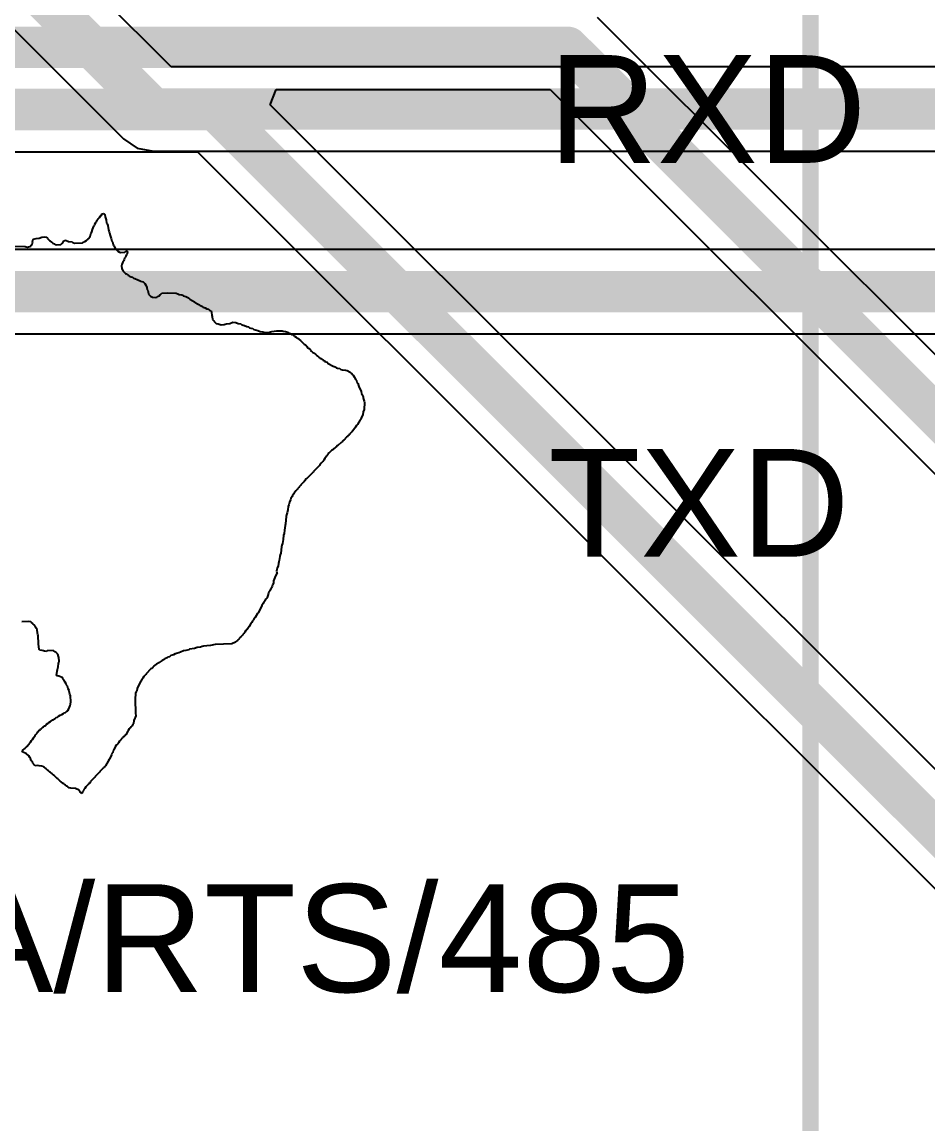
# Model space of a CAD drawing. Header units: inches. Extents: x 1.04 to 3.32, y 2.74 to 3.44.
# Drawn here: x 2.8066 to 3.025, y 2.9957 to 3.2615 of the extents above; entities that cross this region are included whole.
import ezdxf

# ---------------------------------------------------------------- set-up
doc = ezdxf.new("R2010")
doc.units = ezdxf.units.IN
doc.header["$MEASUREMENT"] = 0
for name, color, linetype in [('Bottom Layer', 5, 'Continuous'), ('Mechanical 15', 56, 'Continuous'), ('Top Layer', 1, 'Continuous'), ('Top Overlay', 2, 'Continuous')]:
    doc.layers.add(name, color=color, linetype=linetype)
doc.styles.add('Arial', font='', dxfattribs={"height": 0.2})
doc.styles.get('Arial').set_extended_font_data('Arial')

# ---------------------------------------------------------------- blocks, each defined once
blk = doc.blocks.new('1725698_27')
at = {"layer": 'Mechanical 15'}
blk.add_lwpolyline([(-0.09843, 0.16142, 0.00394, 0.00394, 0), (0.59843, 0.16142, 0.00394, 0.00394, 0)], format="xyseb", dxfattribs=at)

msp = doc.modelspace()

# ---------------------------------------------------------------- linework, layer by layer
at = {"layer": 'Bottom Layer'}
for p, q in [((2.68407, 3.38036), (2.83108, 3.23334)), ((2.84251, 3.25075), (2.81042, 3.28284)), ((3.10571, 3.25075), (2.84251, 3.25075)), ((2.83108, 3.23334), (2.83439, 3.23113)), ((2.83439, 3.23113), (2.83829, 3.23036)), ((2.83829, 3.23036), (3.10571, 3.23036)), ((3.10217, 3.20669), (2.6389, 3.20669)), ((2.63456, 3.18629), (3.09795, 3.18629))]:
    msp.add_line(p, q, dxfattribs=at)
for points in [[(2.68829, 3.39055, 0.01, 0.01, 0), (2.83829, 3.24055, 0.01, 0.01, 0)], [(2.83829, 3.24055, 0.01, 0.01, 0), (3.15811, 3.24055, 0.01, 0.01, 0)], [(2.60353, 3.19649, 0.01, 0.01, 0), (3.10217, 3.19649, 0.01, 0.01, 0)]]:
    msp.add_lwpolyline(points, format="xyseb", dxfattribs=at)
msp.add_lwpolyline([(2.83579, 3.24055, 0.005, 0.005, 1), (2.84079, 3.24055, 0.005, 0.005, 1)], format="xyseb", close=True, dxfattribs=at)
msp.add_lwpolyline([(2.83579, 3.24055, 0.005, 0.005, 1), (2.84079, 3.24055, 0.005, 0.005, 1)], format="xyseb", close=True, dxfattribs=at)
at = {"layer": 'Top Layer'}
for p, q in [((3.12537, 3.08259), (2.94533, 3.26264)), ((2.86638, 3.24159), (2.86788, 3.24523)), ((2.86788, 3.24523), (2.9339, 3.24523)), ((2.9339, 3.24523), (3.11184, 3.06729)), ((3.12537, 2.98259), (2.86638, 3.24159)), ((2.67345, 3.23023), (2.8489, 3.23023)), ((2.8489, 3.23023), (3.11184, 2.96729))]:
    msp.add_line(p, q, dxfattribs=at)
for points in [[(2.67957, 3.25543, 0.01, 0.01, 0), (2.93812, 3.25543, 0.01, 0.01, 0)], [(2.93812, 3.25543, 0.01, 0.01, 0), (3.153, 3.04055, 0.01, 0.01, 0)], [(2.62324, 3.24043, 0.01, 0.01, 0), (2.85312, 3.24043, 0.01, 0.01, 0)], [(2.85312, 3.24043, 0.01, 0.01, 0), (3.153, 2.94055, 0.01, 0.01, 0)]]:
    msp.add_lwpolyline(points, format="xyseb", dxfattribs=at)
for points in [[(2.93562, 3.25543, 0.005, 0.005, 1), (2.94062, 3.25543, 0.005, 0.005, 1)], [(2.93562, 3.25543, 0.005, 0.005, 1), (2.94062, 3.25543, 0.005, 0.005, 1)], [(2.85062, 3.24043, 0.005, 0.005, 1), (2.85562, 3.24043, 0.005, 0.005, 1)], [(2.85062, 3.24043, 0.005, 0.005, 1), (2.85562, 3.24043, 0.005, 0.005, 1)]]:
    msp.add_lwpolyline(points, format="xyseb", close=True, dxfattribs=at)
at = {"layer": 'Top Overlay'}
for p, q in [((2.82458, 3.21337), (2.82474, 3.21377)), ((2.82474, 3.21377), (2.82499, 3.21401)), ((2.82499, 3.21401), (2.82507, 3.21417)), ((2.82507, 3.21417), (2.82531, 3.21441)), ((2.82531, 3.21441), (2.82551, 3.21477)), ((2.82551, 3.21477), (2.82567, 3.21485)), ((2.82567, 3.21485), (2.82591, 3.21526)), ((2.82591, 3.21526), (2.82623, 3.21534)), ((2.82623, 3.21534), (2.8264, 3.21526)), ((2.8264, 3.21526), (2.82652, 3.21514)), ((2.82652, 3.21514), (2.8266, 3.21457)), ((2.8266, 3.21457), (2.82692, 3.21385)), ((2.82692, 3.21385), (2.827, 3.21304)), ((2.82329, 3.21055), (2.82346, 3.21095)), ((2.82346, 3.21095), (2.82358, 3.21147)), ((2.82358, 3.21147), (2.82378, 3.21192)), ((2.82378, 3.21192), (2.82394, 3.21232)), ((2.82394, 3.21232), (2.8241, 3.21248)), ((2.8241, 3.21248), (2.82418, 3.2128)), ((2.82418, 3.2128), (2.82442, 3.2132)), ((2.82442, 3.2132), (2.82458, 3.21337)), ((2.827, 3.21304), (2.82716, 3.21288)), ((2.82716, 3.21288), (2.82732, 3.21248)), ((2.82732, 3.21248), (2.82744, 3.21139)), ((2.82744, 3.21139), (2.82764, 3.21095)), ((2.82764, 3.21095), (2.82772, 3.21063)), ((2.80908, 3.20785), (2.80916, 3.20817)), ((2.80912, 3.20853), (2.8092, 3.20886)), ((2.8092, 3.20829), (2.80912, 3.20853)), ((2.80916, 3.20817), (2.8092, 3.20829)), ((2.8092, 3.20886), (2.80932, 3.20914)), ((2.80932, 3.20914), (2.80997, 3.2093)), ((2.80997, 3.2093), (2.81077, 3.20938)), ((2.81077, 3.20938), (2.81134, 3.20962)), ((2.81134, 3.20962), (2.8119, 3.2097)), ((2.8119, 3.2097), (2.81254, 3.20962)), ((2.81254, 3.20962), (2.81267, 3.2095)), ((2.81267, 3.2095), (2.81275, 3.20934)), ((2.81275, 3.20934), (2.81315, 3.20894)), ((2.81315, 3.20894), (2.81319, 3.20882)), ((2.81319, 3.20882), (2.81335, 3.20873)), ((2.81335, 3.20873), (2.81351, 3.20857)), ((2.81351, 3.20857), (2.81367, 3.20849)), ((2.81367, 3.20849), (2.81399, 3.20817)), ((2.81399, 3.20817), (2.8144, 3.20801)), ((2.81593, 3.20785), (2.81625, 3.20817)), ((2.81625, 3.20817), (2.81641, 3.20825)), ((2.81641, 3.20825), (2.81665, 3.20873)), ((2.81665, 3.20873), (2.81705, 3.2089)), ((2.81705, 3.2089), (2.81778, 3.20857)), ((2.81778, 3.20857), (2.81866, 3.20849)), ((2.81866, 3.20849), (2.81883, 3.20833)), ((2.81883, 3.20833), (2.81923, 3.20817)), ((2.81923, 3.20817), (2.82116, 3.20825)), ((2.82116, 3.20825), (2.82132, 3.20841)), ((2.82132, 3.20841), (2.82172, 3.20857)), ((2.82172, 3.20857), (2.82213, 3.20882)), ((2.82213, 3.20882), (2.82257, 3.20918)), ((2.82257, 3.20918), (2.82265, 3.20934)), ((2.82265, 3.20934), (2.82301, 3.20978)), ((2.82301, 3.20978), (2.82317, 3.21043)), ((2.82317, 3.21043), (2.82329, 3.21055)), ((2.82772, 3.21063), (2.82784, 3.21002)), ((2.82784, 3.21002), (2.82805, 3.20934)), ((2.82805, 3.20934), (2.82821, 3.20869)), ((2.82821, 3.20869), (2.82837, 3.20853)), ((2.82837, 3.20853), (2.82853, 3.20789)), ((2.80433, 3.20745), (2.80739, 3.20737)), ((2.80739, 3.20737), (2.80763, 3.20729)), ((2.80763, 3.20729), (2.80795, 3.2072)), ((2.80795, 3.2072), (2.80872, 3.20749)), ((2.80872, 3.20749), (2.8088, 3.20765)), ((2.8088, 3.20765), (2.80892, 3.20777)), ((2.80892, 3.20777), (2.80908, 3.20785)), ((2.8144, 3.20801), (2.81456, 3.20785)), ((2.81456, 3.20785), (2.81488, 3.20777)), ((2.81488, 3.20777), (2.81593, 3.20785)), ((2.82853, 3.20789), (2.82861, 3.20765)), ((2.82861, 3.20765), (2.82877, 3.20749)), ((2.82877, 3.20749), (2.82909, 3.20692)), ((2.82909, 3.20692), (2.82945, 3.20648)), ((2.82945, 3.20648), (2.8297, 3.20624)), ((2.8297, 3.20624), (2.8301, 3.206)), ((2.8301, 3.206), (2.83034, 3.20592)), ((2.83034, 3.20592), (2.83139, 3.206)), ((2.83139, 3.206), (2.83163, 3.20624)), ((2.83175, 3.20547), (2.83159, 3.20507)), ((2.83163, 3.20624), (2.83183, 3.20628)), ((2.83191, 3.20563), (2.83175, 3.20547)), ((2.83183, 3.20628), (2.83199, 3.2062)), ((2.83199, 3.2062), (2.83191, 3.20563)), ((2.83062, 3.20306), (2.83054, 3.20274)), ((2.83094, 3.20386), (2.83062, 3.20306)), ((2.83111, 3.20402), (2.83094, 3.20386)), ((2.83119, 3.20427), (2.83111, 3.20402)), ((2.83127, 3.20459), (2.83119, 3.20427)), ((2.83139, 3.20463), (2.83127, 3.20459)), ((2.83151, 3.20475), (2.83139, 3.20463)), ((2.83159, 3.20507), (2.83151, 3.20475)), ((2.83054, 3.20274), (2.83062, 3.20201)), ((2.83062, 3.20201), (2.83094, 3.20145)), ((2.83094, 3.20145), (2.83155, 3.20084)), ((2.83155, 3.20084), (2.83171, 3.20076)), ((2.83171, 3.20076), (2.83219, 3.20044)), ((2.83219, 3.20044), (2.83235, 3.20036)), ((2.83235, 3.20036), (2.83251, 3.2002)), ((2.83251, 3.2002), (2.83292, 3.20004)), ((2.83292, 3.20004), (2.83324, 3.19996)), ((2.83324, 3.19996), (2.83348, 3.19972)), ((2.83348, 3.19972), (2.8338, 3.19964)), ((2.8338, 3.19964), (2.83453, 3.19931)), ((2.83453, 3.19931), (2.83505, 3.19911)), ((2.83505, 3.19911), (2.83517, 3.19899)), ((2.83517, 3.19899), (2.83582, 3.19883)), ((2.83582, 3.19883), (2.83618, 3.19847)), ((2.83618, 3.19847), (2.83642, 3.19807)), ((2.83642, 3.19807), (2.83666, 3.1975)), ((2.83666, 3.1975), (2.83674, 3.19694)), ((2.83674, 3.19694), (2.8369, 3.19678)), ((2.8369, 3.19678), (2.83698, 3.19645)), ((2.83698, 3.19645), (2.83706, 3.19589)), ((2.83706, 3.19589), (2.83735, 3.19569)), ((2.83735, 3.19569), (2.83755, 3.19541)), ((2.83755, 3.19541), (2.83807, 3.19513)), ((2.83807, 3.19513), (2.83884, 3.19509)), ((2.83884, 3.19509), (2.83916, 3.19517)), ((2.83916, 3.19517), (2.83928, 3.19529)), ((2.83928, 3.19529), (2.83968, 3.19553)), ((2.83968, 3.19553), (2.83984, 3.19577)), ((2.83984, 3.19577), (2.84, 3.19585)), ((2.84, 3.19585), (2.84033, 3.19617)), ((2.84033, 3.19617), (2.84173, 3.19621)), ((2.84173, 3.19621), (2.84375, 3.19613)), ((2.84375, 3.19613), (2.84415, 3.19597)), ((2.84415, 3.19597), (2.84451, 3.19585)), ((2.84451, 3.19585), (2.84508, 3.19577)), ((2.84508, 3.19577), (2.8454, 3.19569)), ((2.8454, 3.19569), (2.84556, 3.19553)), ((2.84556, 3.19553), (2.84608, 3.19533)), ((2.84608, 3.19533), (2.84669, 3.19497)), ((2.84669, 3.19497), (2.84685, 3.19488)), ((2.84685, 3.19488), (2.84701, 3.19472)), ((2.84701, 3.19472), (2.84814, 3.19408)), ((2.84814, 3.19408), (2.8483, 3.19392)), ((2.8483, 3.19392), (2.84886, 3.1936)), ((2.84886, 3.1936), (2.84938, 3.19331)), ((2.84938, 3.19331), (2.84947, 3.19315)), ((2.84947, 3.19315), (2.84979, 3.19307)), ((2.84979, 3.19307), (2.85007, 3.19295)), ((2.85007, 3.19295), (2.85023, 3.19279)), ((2.85023, 3.19279), (2.85075, 3.19259)), ((2.85075, 3.19259), (2.85112, 3.19239)), ((2.85112, 3.19239), (2.85156, 3.19227)), ((2.85156, 3.19227), (2.85176, 3.19207)), ((2.85176, 3.19207), (2.8522, 3.19186)), ((2.8522, 3.19186), (2.85228, 3.19154)), ((2.85228, 3.19154), (2.85236, 3.19074)), ((2.85236, 3.19074), (2.85244, 3.1905)), ((2.85244, 3.1905), (2.85253, 3.18977)), ((2.85253, 3.18977), (2.85285, 3.18945)), ((2.85285, 3.18945), (2.85293, 3.18929)), ((2.85293, 3.18929), (2.85337, 3.18885)), ((2.85337, 3.18885), (2.85389, 3.18872)), ((2.85389, 3.18872), (2.85458, 3.18852)), ((2.85458, 3.18852), (2.8553, 3.1886)), ((2.8553, 3.1886), (2.85554, 3.18868)), ((2.85554, 3.18868), (2.85587, 3.18876)), ((2.85587, 3.18876), (2.85667, 3.18885)), ((2.85667, 3.18885), (2.8574, 3.18917)), ((2.8574, 3.18917), (2.85812, 3.18909)), ((2.85812, 3.18909), (2.85869, 3.18885)), ((2.85869, 3.18885), (2.85933, 3.18876)), ((2.85933, 3.18876), (2.85949, 3.1886)), ((2.85949, 3.1886), (2.85989, 3.18844)), ((2.85989, 3.18844), (2.86022, 3.18836)), ((2.86022, 3.18836), (2.86078, 3.18812)), ((2.86078, 3.18812), (2.86122, 3.188)), ((2.86122, 3.188), (2.86142, 3.1878)), ((2.86142, 3.1878), (2.86175, 3.18772)), ((2.86175, 3.18772), (2.86223, 3.18764)), ((2.86223, 3.18764), (2.86247, 3.1874)), ((2.86247, 3.1874), (2.86344, 3.18715)), ((2.86344, 3.18715), (2.864, 3.18691)), ((2.864, 3.18691), (2.86464, 3.18683)), ((2.8665, 3.18683), (2.86682, 3.18691)), ((2.86682, 3.18691), (2.86791, 3.18703)), ((2.86791, 3.18703), (2.86931, 3.18707)), ((2.86931, 3.18707), (2.86956, 3.18699)), ((2.86956, 3.18699), (2.87012, 3.18691)), ((2.87012, 3.18691), (2.87064, 3.18671)), ((2.86464, 3.18683), (2.86489, 3.18675)), ((2.86489, 3.18675), (2.86521, 3.18667)), ((2.86521, 3.18667), (2.86625, 3.18675)), ((2.86625, 3.18675), (2.8665, 3.18683)), ((2.87064, 3.18671), (2.87076, 3.18659)), ((2.87076, 3.18659), (2.87125, 3.18651)), ((2.87125, 3.18651), (2.87157, 3.18619)), ((2.87157, 3.18619), (2.87201, 3.18607)), ((2.87201, 3.18607), (2.87229, 3.18579)), ((2.87229, 3.18579), (2.8727, 3.18554)), ((2.8727, 3.18554), (2.87286, 3.18538)), ((2.87286, 3.18538), (2.87302, 3.1853)), ((2.87302, 3.1853), (2.87374, 3.18474)), ((2.87374, 3.18474), (2.87463, 3.18385)), ((2.87463, 3.18385), (2.87479, 3.18377)), ((2.87479, 3.18377), (2.87491, 3.18365)), ((2.87491, 3.18365), (2.87499, 3.18349)), ((2.87499, 3.18349), (2.87511, 3.18337)), ((2.87511, 3.18337), (2.87523, 3.18333)), ((2.87523, 3.18333), (2.87531, 3.18317)), ((2.87531, 3.18317), (2.87551, 3.18297)), ((2.87551, 3.18297), (2.87568, 3.18289)), ((2.87568, 3.18289), (2.87612, 3.18244)), ((2.87612, 3.18244), (2.87616, 3.18232)), ((2.87616, 3.18232), (2.87632, 3.18224)), ((2.87632, 3.18224), (2.87672, 3.18184)), ((2.87672, 3.18184), (2.87688, 3.18176)), ((2.87688, 3.18176), (2.87733, 3.1814)), ((2.87733, 3.1814), (2.87769, 3.18112)), ((2.87769, 3.18112), (2.87785, 3.18103)), ((2.87785, 3.18103), (2.87817, 3.18071)), ((2.87817, 3.18071), (2.87833, 3.18063)), ((2.87833, 3.18063), (2.87849, 3.18047)), ((2.87849, 3.18047), (2.87866, 3.18039)), ((2.87866, 3.18039), (2.87922, 3.17999)), ((2.87922, 3.17999), (2.87938, 3.17991)), ((2.87938, 3.17991), (2.87958, 3.17979)), ((2.87958, 3.17979), (2.87962, 3.17967)), ((2.87962, 3.17967), (2.88015, 3.17946)), ((2.88015, 3.17946), (2.88043, 3.17918)), ((2.88043, 3.17918), (2.88163, 3.17854)), ((2.88163, 3.17854), (2.88204, 3.17838)), ((2.88204, 3.17838), (2.8822, 3.1783)), ((2.8822, 3.1783), (2.88236, 3.17814)), ((2.88236, 3.17814), (2.88268, 3.17806)), ((2.88268, 3.17806), (2.8832, 3.17793)), ((2.8832, 3.17793), (2.88341, 3.17773)), ((2.88341, 3.17773), (2.88373, 3.17765)), ((2.88373, 3.17765), (2.88453, 3.17757)), ((2.88453, 3.17757), (2.88494, 3.17749)), ((2.88494, 3.17749), (2.88566, 3.17709)), ((2.88566, 3.17709), (2.8859, 3.17685)), ((2.8859, 3.17685), (2.88606, 3.17677)), ((2.88606, 3.17677), (2.88626, 3.17648)), ((2.88626, 3.17648), (2.88643, 3.17632)), ((2.88643, 3.17632), (2.88667, 3.17592)), ((2.88667, 3.17592), (2.88707, 3.1752)), ((2.88707, 3.1752), (2.88723, 3.17504)), ((2.88723, 3.17504), (2.88731, 3.17455)), ((2.88731, 3.17455), (2.88743, 3.17443)), ((2.88743, 3.17443), (2.88755, 3.17439)), ((2.88755, 3.17439), (2.88771, 3.17383)), ((2.88771, 3.17383), (2.88779, 3.17359)), ((2.88779, 3.17359), (2.88836, 3.17238)), ((2.88836, 3.17238), (2.88844, 3.1719)), ((2.88844, 3.1719), (2.88876, 3.17141)), ((2.88876, 3.17141), (2.88888, 3.17057)), ((2.88888, 3.17057), (2.88908, 3.17012)), ((2.88908, 3.17012), (2.88916, 3.1698)), ((2.88916, 3.1698), (2.88908, 3.16811)), ((2.88812, 3.16561), (2.88747, 3.16449)), ((2.88824, 3.16573), (2.88812, 3.16561)), ((2.88844, 3.16626), (2.88824, 3.16573)), ((2.88872, 3.16678), (2.88844, 3.16626)), ((2.88884, 3.16755), (2.88872, 3.16678)), ((2.88908, 3.16811), (2.88884, 3.16755)), ((2.88699, 3.16384), (2.88631, 3.16292)), ((2.88723, 3.16425), (2.88699, 3.16384)), ((2.88747, 3.16449), (2.88723, 3.16425)), ((2.88377, 3.1603), (2.88349, 3.1601)), ((2.88385, 3.16046), (2.88377, 3.1603)), ((2.88397, 3.1605), (2.88385, 3.16046)), ((2.88409, 3.16062), (2.88397, 3.1605)), ((2.88417, 3.16078), (2.88409, 3.16062)), ((2.88441, 3.16094), (2.88417, 3.16078)), ((2.88449, 3.1611), (2.88441, 3.16094)), ((2.88478, 3.16139), (2.88449, 3.1611)), ((2.88494, 3.16147), (2.88478, 3.16139)), ((2.88502, 3.16163), (2.88494, 3.16147)), ((2.88518, 3.16171), (2.88502, 3.16163)), ((2.8853, 3.16183), (2.88518, 3.16171)), ((2.88538, 3.16199), (2.8853, 3.16183)), ((2.88554, 3.16207), (2.88538, 3.16199)), ((2.88562, 3.16223), (2.88554, 3.16207)), ((2.8861, 3.16272), (2.88562, 3.16223)), ((2.88618, 3.16288), (2.8861, 3.16272)), ((2.88631, 3.16292), (2.88618, 3.16288)), ((2.88123, 3.15817), (2.88059, 3.15752)), ((2.88151, 3.15837), (2.88123, 3.15817)), ((2.88159, 3.15853), (2.88151, 3.15837)), ((2.88188, 3.15865), (2.88159, 3.15853)), ((2.8822, 3.15897), (2.88188, 3.15865)), ((2.88236, 3.15905), (2.8822, 3.15897)), ((2.8826, 3.15929), (2.88236, 3.15905)), ((2.88276, 3.15937), (2.8826, 3.15929)), ((2.88349, 3.1601), (2.88276, 3.15937)), ((2.87874, 3.15511), (2.87837, 3.15474)), ((2.8791, 3.15555), (2.87874, 3.15511)), ((2.87918, 3.15571), (2.8791, 3.15555)), ((2.87934, 3.15587), (2.87918, 3.15571)), ((2.87958, 3.15627), (2.87934, 3.15587)), ((2.87998, 3.15684), (2.87958, 3.15627)), ((2.88006, 3.157), (2.87998, 3.15684)), ((2.88023, 3.15716), (2.88006, 3.157)), ((2.88031, 3.15732), (2.88023, 3.15716)), ((2.88043, 3.15744), (2.88031, 3.15732)), ((2.88059, 3.15752), (2.88043, 3.15744)), ((2.87676, 3.15297), (2.87523, 3.15144)), ((2.87684, 3.15313), (2.87676, 3.15297)), ((2.87829, 3.15458), (2.87684, 3.15313)), ((2.87837, 3.15474), (2.87829, 3.15458)), ((2.8737, 3.14975), (2.87338, 3.14943)), ((2.87378, 3.14991), (2.8737, 3.14975)), ((2.87451, 3.15064), (2.87378, 3.14991)), ((2.87459, 3.1508), (2.87451, 3.15064)), ((2.87475, 3.15088), (2.87459, 3.1508)), ((2.87483, 3.15104), (2.87475, 3.15088)), ((2.87503, 3.15124), (2.87483, 3.15104)), ((2.87519, 3.15132), (2.87503, 3.15124)), ((2.87523, 3.15144), (2.87519, 3.15132)), ((2.87169, 3.14709), (2.87137, 3.14661)), ((2.87177, 3.14734), (2.87169, 3.14709)), ((2.87205, 3.14762), (2.87177, 3.14734)), ((2.87229, 3.1481), (2.87205, 3.14762)), ((2.87245, 3.14818), (2.87229, 3.1481)), ((2.87258, 3.14846), (2.87245, 3.14818)), ((2.8729, 3.14878), (2.87258, 3.14846)), ((2.87298, 3.14895), (2.8729, 3.14878)), ((2.8733, 3.14927), (2.87298, 3.14895)), ((2.87338, 3.14943), (2.8733, 3.14927)), ((2.87072, 3.14468), (2.87064, 3.14387)), ((2.87088, 3.14508), (2.87072, 3.14468)), ((2.87105, 3.14572), (2.87088, 3.14508)), ((2.87129, 3.14629), (2.87105, 3.14572)), ((2.87137, 3.14661), (2.87129, 3.14629)), ((2.87028, 3.1423), (2.87012, 3.14053)), ((2.87036, 3.1427), (2.87028, 3.1423)), ((2.87052, 3.14311), (2.87036, 3.1427)), ((2.87064, 3.14387), (2.87052, 3.14311)), ((2.87, 3.14009), (2.86984, 3.13896)), ((2.87012, 3.14053), (2.87, 3.14009)), ((2.86952, 3.13671), (2.86939, 3.13578)), ((2.8696, 3.13775), (2.86952, 3.13671)), ((2.86976, 3.13816), (2.8696, 3.13775)), ((2.86984, 3.13896), (2.86976, 3.13816)), ((2.86911, 3.13493), (2.86899, 3.13344)), ((2.86923, 3.13538), (2.86911, 3.13493)), ((2.86939, 3.13578), (2.86923, 3.13538)), ((2.86851, 3.13135), (2.86839, 3.13091)), ((2.86859, 3.13167), (2.86851, 3.13135)), ((2.86871, 3.1326), (2.86859, 3.13167)), ((2.86883, 3.13304), (2.86871, 3.1326)), ((2.86899, 3.13344), (2.86883, 3.13304)), ((2.86807, 3.12865), (2.86766, 3.12793)), ((2.86799, 3.12946), (2.86795, 3.1291)), ((2.86795, 3.1291), (2.86803, 3.12869)), ((2.86811, 3.12982), (2.86799, 3.12946)), ((2.86803, 3.12869), (2.86807, 3.12865)), ((2.86831, 3.13034), (2.86811, 3.12982)), ((2.86839, 3.13091), (2.86831, 3.13034)), ((2.86694, 3.12575), (2.86686, 3.12543)), ((2.86706, 3.12588), (2.86694, 3.12575)), ((2.86722, 3.12628), (2.86706, 3.12588)), ((2.86766, 3.12793), (2.86718, 3.12672)), ((2.86718, 3.12672), (2.86722, 3.12628)), ((2.86585, 3.12322), (2.86565, 3.12269)), ((2.86597, 3.12374), (2.86585, 3.12322)), ((2.86605, 3.12406), (2.86597, 3.12374)), ((2.86633, 3.12435), (2.86605, 3.12406)), ((2.86654, 3.12487), (2.86633, 3.12435)), ((2.8667, 3.12503), (2.86654, 3.12487)), ((2.86686, 3.12543), (2.8667, 3.12503)), ((2.86444, 3.12076), (2.86388, 3.11972)), ((2.86476, 3.12125), (2.86444, 3.12076)), ((2.86485, 3.12165), (2.86476, 3.12125)), ((2.86501, 3.12181), (2.86485, 3.12165)), ((2.86533, 3.12237), (2.86501, 3.12181)), ((2.86557, 3.12253), (2.86533, 3.12237)), ((2.86565, 3.12269), (2.86557, 3.12253)), ((2.86283, 3.11794), (2.86251, 3.11746)), ((2.86332, 3.11883), (2.86283, 3.11794)), ((2.86348, 3.11899), (2.86332, 3.11883)), ((2.86388, 3.11972), (2.86348, 3.11899)), ((2.8082, 3.11694), (2.80659, 3.11686)), ((2.80876, 3.11686), (2.8082, 3.11694)), ((2.80892, 3.1167), (2.80876, 3.11686)), ((2.8092, 3.11649), (2.80892, 3.1167)), ((2.80928, 3.11633), (2.8092, 3.11649)), ((2.80948, 3.11613), (2.80928, 3.11633)), ((2.80985, 3.11569), (2.80948, 3.11613)), ((2.81001, 3.11529), (2.80985, 3.11569)), ((2.81025, 3.11504), (2.81001, 3.11529)), ((2.86138, 3.11577), (2.86086, 3.115)), ((2.8617, 3.11633), (2.86138, 3.11577)), ((2.86203, 3.11666), (2.8617, 3.11633)), ((2.86219, 3.11706), (2.86203, 3.11666)), ((2.86243, 3.1173), (2.86219, 3.11706)), ((2.86251, 3.11746), (2.86243, 3.1173)), ((2.81033, 3.11416), (2.81025, 3.11504)), ((2.81041, 3.11384), (2.81033, 3.11416)), ((2.81049, 3.1136), (2.81041, 3.11384)), ((2.81057, 3.11158), (2.81049, 3.1136)), ((2.85865, 3.11255), (2.85856, 3.11239)), ((2.85889, 3.11271), (2.85865, 3.11255)), ((2.85897, 3.11287), (2.85889, 3.11271)), ((2.85917, 3.11307), (2.85897, 3.11287)), ((2.85933, 3.11315), (2.85917, 3.11307)), ((2.85937, 3.11327), (2.85933, 3.11315)), ((2.85977, 3.11368), (2.85937, 3.11327)), ((2.85985, 3.11384), (2.85977, 3.11368)), ((2.86009, 3.11408), (2.85985, 3.11384)), ((2.86017, 3.11424), (2.86009, 3.11408)), ((2.86034, 3.1144), (2.86017, 3.11424)), ((2.86058, 3.1148), (2.86034, 3.1144)), ((2.8607, 3.11492), (2.86058, 3.1148)), ((2.86086, 3.115), (2.8607, 3.11492)), ((2.81073, 3.11021), (2.81057, 3.11158)), ((2.81093, 3.11001), (2.81073, 3.11021)), ((2.81142, 3.10993), (2.81093, 3.11001)), ((2.81174, 3.10985), (2.81142, 3.10993)), ((2.81198, 3.10977), (2.81174, 3.10985)), ((2.81246, 3.10969), (2.81198, 3.10977)), ((2.81263, 3.10985), (2.81246, 3.10969)), ((2.81407, 3.10993), (2.81263, 3.10985)), ((2.81456, 3.10961), (2.81407, 3.10993)), ((2.84556, 3.10985), (2.84483, 3.10953)), ((2.84612, 3.10993), (2.84556, 3.10985)), ((2.84677, 3.11009), (2.84612, 3.10993)), ((2.84693, 3.11025), (2.84677, 3.11009)), ((2.84818, 3.11045), (2.84693, 3.11025)), ((2.84882, 3.1107), (2.84818, 3.11045)), ((2.84963, 3.11078), (2.84882, 3.1107)), ((2.85003, 3.11094), (2.84963, 3.11078)), ((2.85035, 3.11102), (2.85003, 3.11094)), ((2.85116, 3.1111), (2.85035, 3.11102)), ((2.85204, 3.11118), (2.85116, 3.1111)), ((2.85244, 3.11126), (2.85204, 3.11118)), ((2.85277, 3.11134), (2.85244, 3.11126)), ((2.85317, 3.11142), (2.85277, 3.11134)), ((2.85716, 3.11154), (2.85317, 3.11142)), ((2.85804, 3.11194), (2.85716, 3.11154)), ((2.85828, 3.11219), (2.85804, 3.11194)), ((2.85856, 3.11239), (2.85828, 3.11219)), ((2.81472, 3.10953), (2.81456, 3.10961)), ((2.8152, 3.10905), (2.81472, 3.10953)), ((2.8154, 3.10852), (2.8152, 3.10905)), ((2.81548, 3.10828), (2.8154, 3.10852)), ((2.81556, 3.10739), (2.81548, 3.10828)), ((2.81548, 3.10707), (2.81556, 3.10739)), ((2.84016, 3.10735), (2.83964, 3.10707)), ((2.84037, 3.10756), (2.84016, 3.10735)), ((2.84089, 3.10776), (2.84037, 3.10756)), ((2.84105, 3.10792), (2.84089, 3.10776)), ((2.84121, 3.108), (2.84105, 3.10792)), ((2.84161, 3.10816), (2.84121, 3.108)), ((2.84178, 3.10832), (2.84161, 3.10816)), ((2.84218, 3.1084), (2.84178, 3.10832)), ((2.8425, 3.10872), (2.84218, 3.1084)), ((2.84314, 3.10888), (2.8425, 3.10872)), ((2.84355, 3.10913), (2.84314, 3.10888)), ((2.84387, 3.10921), (2.84355, 3.10913)), ((2.84439, 3.10941), (2.84387, 3.10921)), ((2.84483, 3.10953), (2.84439, 3.10941)), ((2.81492, 3.10393), (2.81504, 3.10494)), ((2.81504, 3.10494), (2.81512, 3.10534)), ((2.81512, 3.10534), (2.8152, 3.10566)), ((2.8152, 3.10566), (2.81532, 3.10603)), ((2.81532, 3.10603), (2.8154, 3.10683)), ((2.8154, 3.10683), (2.81548, 3.10707)), ((2.83767, 3.1055), (2.8365, 3.10434)), ((2.83783, 3.10558), (2.83767, 3.1055)), ((2.83803, 3.10578), (2.83783, 3.10558)), ((2.83811, 3.10595), (2.83803, 3.10578)), ((2.83839, 3.10615), (2.83811, 3.10595)), ((2.83855, 3.10623), (2.83839, 3.10615)), ((2.83872, 3.10639), (2.83855, 3.10623)), ((2.83888, 3.10647), (2.83872, 3.10639)), ((2.83904, 3.10663), (2.83888, 3.10647)), ((2.8396, 3.10695), (2.83904, 3.10663)), ((2.83964, 3.10707), (2.8396, 3.10695)), ((2.81504, 3.10381), (2.81492, 3.10393)), ((2.81544, 3.10373), (2.81504, 3.10381)), ((2.81625, 3.10341), (2.81544, 3.10373)), ((2.81645, 3.10321), (2.81625, 3.10341)), ((2.81653, 3.10305), (2.81645, 3.10321)), ((2.81669, 3.10289), (2.81653, 3.10305)), ((2.81701, 3.10232), (2.81669, 3.10289)), ((2.81726, 3.10192), (2.81701, 3.10232)), ((2.81734, 3.1016), (2.81726, 3.10192)), ((2.83489, 3.102), (2.83433, 3.10079)), ((2.83553, 3.10313), (2.83489, 3.102)), ((2.8357, 3.10329), (2.83553, 3.10313)), ((2.83594, 3.10369), (2.8357, 3.10329)), ((2.83642, 3.10417), (2.83594, 3.10369)), ((2.8365, 3.10434), (2.83642, 3.10417)), ((2.81758, 3.10136), (2.81734, 3.1016)), ((2.81774, 3.10071), (2.81758, 3.10136)), ((2.81794, 3.10027), (2.81774, 3.10071)), ((2.81806, 3.09975), (2.81794, 3.10027)), ((2.81814, 3.09942), (2.81806, 3.09975)), ((2.8183, 3.09902), (2.81814, 3.09942)), ((2.83392, 3.09966), (2.83384, 3.09813)), ((2.83408, 3.10007), (2.83392, 3.09966)), ((2.83425, 3.10023), (2.83408, 3.10007)), ((2.83433, 3.10079), (2.83425, 3.10023)), ((2.8179, 3.09588), (2.81822, 3.09669)), ((2.81822, 3.09669), (2.8183, 3.09701)), ((2.81838, 3.09757), (2.8183, 3.09902)), ((2.8183, 3.09701), (2.81838, 3.09757)), ((2.83384, 3.09813), (2.83396, 3.09479)), ((2.8148, 3.09375), (2.81512, 3.09383)), ((2.81512, 3.09383), (2.81536, 3.09407)), ((2.81536, 3.09407), (2.81577, 3.09431)), ((2.81577, 3.09431), (2.81617, 3.09447)), ((2.81617, 3.09447), (2.81657, 3.09471)), ((2.81657, 3.09471), (2.81673, 3.09487)), ((2.81673, 3.09487), (2.81705, 3.09495)), ((2.81705, 3.09495), (2.81738, 3.09528)), ((2.81738, 3.09528), (2.81754, 3.09536)), ((2.81754, 3.09536), (2.81766, 3.09548)), ((2.81766, 3.09548), (2.8179, 3.09588)), ((2.834, 3.09419), (2.83384, 3.09379)), ((2.83396, 3.09479), (2.834, 3.09419)), ((2.81126, 3.09109), (2.81158, 3.09141)), ((2.81158, 3.09141), (2.81174, 3.09149)), ((2.81174, 3.09149), (2.81206, 3.09181)), ((2.81206, 3.09181), (2.81222, 3.09189)), ((2.81222, 3.09189), (2.81246, 3.09214)), ((2.81246, 3.09214), (2.81287, 3.09238)), ((2.81287, 3.09238), (2.81303, 3.09254)), ((2.81303, 3.09254), (2.81343, 3.09278)), ((2.81343, 3.09278), (2.81399, 3.09318)), ((2.81399, 3.09318), (2.81456, 3.0935)), ((2.81456, 3.0935), (2.8148, 3.09375)), ((2.8326, 3.09117), (2.83239, 3.09105)), ((2.83276, 3.09125), (2.8326, 3.09117)), ((2.83288, 3.09153), (2.83276, 3.09125)), ((2.83312, 3.09177), (2.83288, 3.09153)), ((2.83328, 3.09218), (2.83312, 3.09177)), ((2.83344, 3.09234), (2.83328, 3.09218)), ((2.83352, 3.09306), (2.83344, 3.09234)), ((2.83376, 3.09363), (2.83352, 3.09306)), ((2.83384, 3.09379), (2.83376, 3.09363)), ((2.80912, 3.08847), (2.80936, 3.08887)), ((2.80936, 3.08887), (2.80977, 3.08944)), ((2.80977, 3.08944), (2.80985, 3.0896)), ((2.80985, 3.0896), (2.81021, 3.09004)), ((2.81021, 3.09004), (2.81033, 3.09016)), ((2.81033, 3.09016), (2.81041, 3.09032)), ((2.81041, 3.09032), (2.81077, 3.09069)), ((2.81077, 3.09069), (2.81093, 3.09077)), ((2.81093, 3.09077), (2.81106, 3.09089)), ((2.81106, 3.09089), (2.8111, 3.09101)), ((2.8111, 3.09101), (2.81126, 3.09109)), ((2.83046, 3.08855), (2.83038, 3.08839)), ((2.8307, 3.08879), (2.83046, 3.08855)), ((2.83078, 3.08895), (2.8307, 3.08879)), ((2.83115, 3.08916), (2.83078, 3.08895)), ((2.83127, 3.08928), (2.83115, 3.08916)), ((2.83135, 3.08944), (2.83127, 3.08928)), ((2.83147, 3.08948), (2.83135, 3.08944)), ((2.83159, 3.0896), (2.83147, 3.08948)), ((2.83215, 3.09065), (2.83159, 3.0896)), ((2.83239, 3.09105), (2.83215, 3.09065)), ((2.80663, 3.08573), (2.80683, 3.08602)), ((2.80683, 3.08602), (2.80699, 3.0861)), ((2.80699, 3.0861), (2.80723, 3.08634)), ((2.80723, 3.08634), (2.80739, 3.08642)), ((2.80739, 3.08642), (2.80767, 3.0867)), ((2.80767, 3.0867), (2.80771, 3.08682)), ((2.80771, 3.08682), (2.80787, 3.0869)), ((2.80787, 3.0869), (2.80828, 3.08738)), ((2.80828, 3.08738), (2.80848, 3.08767)), ((2.80848, 3.08767), (2.80864, 3.08783)), ((2.80864, 3.08783), (2.80888, 3.08823)), ((2.80888, 3.08823), (2.80912, 3.08847)), ((2.82869, 3.08598), (2.82853, 3.08581)), ((2.82909, 3.0867), (2.82869, 3.08598)), ((2.82933, 3.0871), (2.82909, 3.0867)), ((2.82958, 3.08734), (2.82933, 3.0871)), ((2.82966, 3.08751), (2.82958, 3.08734)), ((2.82982, 3.08767), (2.82966, 3.08751)), ((2.83006, 3.08807), (2.82982, 3.08767)), ((2.83038, 3.08839), (2.83006, 3.08807)), ((2.80679, 3.08541), (2.80663, 3.08573)), ((2.80723, 3.08529), (2.80679, 3.08541)), ((2.80763, 3.08513), (2.80723, 3.08529)), ((2.80824, 3.08453), (2.80763, 3.08513)), ((2.80848, 3.08412), (2.80824, 3.08453)), ((2.80868, 3.08392), (2.80848, 3.08412)), ((2.8088, 3.0834), (2.80868, 3.08392)), ((2.80904, 3.08324), (2.8088, 3.0834)), ((2.80912, 3.08308), (2.80904, 3.08324)), ((2.8274, 3.08324), (2.82708, 3.08267)), ((2.82764, 3.08364), (2.8274, 3.08324)), ((2.82772, 3.0838), (2.82764, 3.08364)), ((2.82797, 3.08437), (2.82772, 3.0838)), ((2.82813, 3.08477), (2.82797, 3.08437)), ((2.82821, 3.08509), (2.82813, 3.08477)), ((2.82845, 3.08533), (2.82821, 3.08509)), ((2.82853, 3.08581), (2.82845, 3.08533)), ((2.8092, 3.08275), (2.80912, 3.08308)), ((2.80944, 3.08251), (2.8092, 3.08275)), ((2.80953, 3.08235), (2.80944, 3.08251)), ((2.80973, 3.08215), (2.80953, 3.08235)), ((2.81033, 3.08219), (2.80973, 3.08215)), ((2.81077, 3.08215), (2.81033, 3.08219)), ((2.81134, 3.08207), (2.81077, 3.08215)), ((2.81166, 3.08199), (2.81134, 3.08207)), ((2.81182, 3.08183), (2.81166, 3.08199)), ((2.81198, 3.08175), (2.81182, 3.08183)), ((2.81222, 3.08151), (2.81198, 3.08175)), ((2.81238, 3.08143), (2.81222, 3.08151)), ((2.81279, 3.08102), (2.81238, 3.08143)), ((2.81295, 3.08094), (2.81279, 3.08102)), ((2.81327, 3.08062), (2.81295, 3.08094)), ((2.81343, 3.08054), (2.81327, 3.08062)), ((2.81367, 3.0803), (2.81343, 3.08054)), ((2.82531, 3.08058), (2.82426, 3.07953)), ((2.82539, 3.08074), (2.82531, 3.08058)), ((2.82619, 3.08155), (2.82539, 3.08074)), ((2.82627, 3.08171), (2.82619, 3.08155)), ((2.8264, 3.08175), (2.82627, 3.08171)), ((2.82644, 3.08187), (2.8264, 3.08175)), ((2.82668, 3.08211), (2.82644, 3.08187)), ((2.82708, 3.08267), (2.82668, 3.08211)), ((2.81383, 3.08022), (2.81367, 3.0803)), ((2.81416, 3.0799), (2.81383, 3.08022)), ((2.81432, 3.07982), (2.81416, 3.0799)), ((2.81504, 3.07909), (2.81432, 3.07982)), ((2.8152, 3.07901), (2.81504, 3.07909)), ((2.81577, 3.07845), (2.8152, 3.07901)), ((2.81605, 3.07825), (2.81577, 3.07845)), ((2.81649, 3.07788), (2.81605, 3.07825)), ((2.81665, 3.0778), (2.81649, 3.07788)), ((2.82277, 3.07788), (2.82265, 3.07776)), ((2.82293, 3.07796), (2.82277, 3.07788)), ((2.82305, 3.07816), (2.82293, 3.07796)), ((2.82313, 3.07833), (2.82305, 3.07816)), ((2.82418, 3.07937), (2.82313, 3.07833)), ((2.82426, 3.07953), (2.82418, 3.07937)), ((2.81689, 3.07756), (2.81665, 3.0778)), ((2.81705, 3.07748), (2.81689, 3.07756)), ((2.8173, 3.07724), (2.81705, 3.07748)), ((2.81754, 3.07716), (2.8173, 3.07724)), ((2.8177, 3.077), (2.81754, 3.07716)), ((2.81798, 3.0768), (2.8177, 3.077)), ((2.81838, 3.07672), (2.81798, 3.0768)), ((2.81951, 3.07663), (2.81838, 3.07672)), ((2.8204, 3.07623), (2.81951, 3.07663)), ((2.82048, 3.07607), (2.8204, 3.07623)), ((2.82064, 3.07591), (2.82048, 3.07607)), ((2.82072, 3.07567), (2.82064, 3.07591)), ((2.82084, 3.07555), (2.82072, 3.07567)), ((2.821, 3.07547), (2.82084, 3.07555)), ((2.8212, 3.07583), (2.821, 3.07547)), ((2.82144, 3.07607), (2.8212, 3.07583)), ((2.82152, 3.07639), (2.82144, 3.07607)), ((2.82176, 3.07663), (2.82152, 3.07639)), ((2.82201, 3.07704), (2.82176, 3.07663)), ((2.82257, 3.0776), (2.82201, 3.07704)), ((2.82265, 3.07776), (2.82257, 3.0776))]:
    msp.add_line(p, q, dxfattribs=at)

# ---------------------------------------------------------------- block references
at = {"rotation": 90}
msp.add_blockref('1725698_27', (3.15811, 2.84055), dxfattribs=at)

# ---------------------------------------------------------------- texts
at = {"layer": 'Top Overlay', "style": 'Arial'}
for s, p in [('RXD', (2.93345, 3.22756)), ('TXD', (2.93345, 3.13256)), ('ENA/RTS/485', (2.73949, 3.02756))]:
    msp.add_text(s, height=0.026, dxfattribs=at).set_placement(p)

doc.saveas('drawing.dxf')
